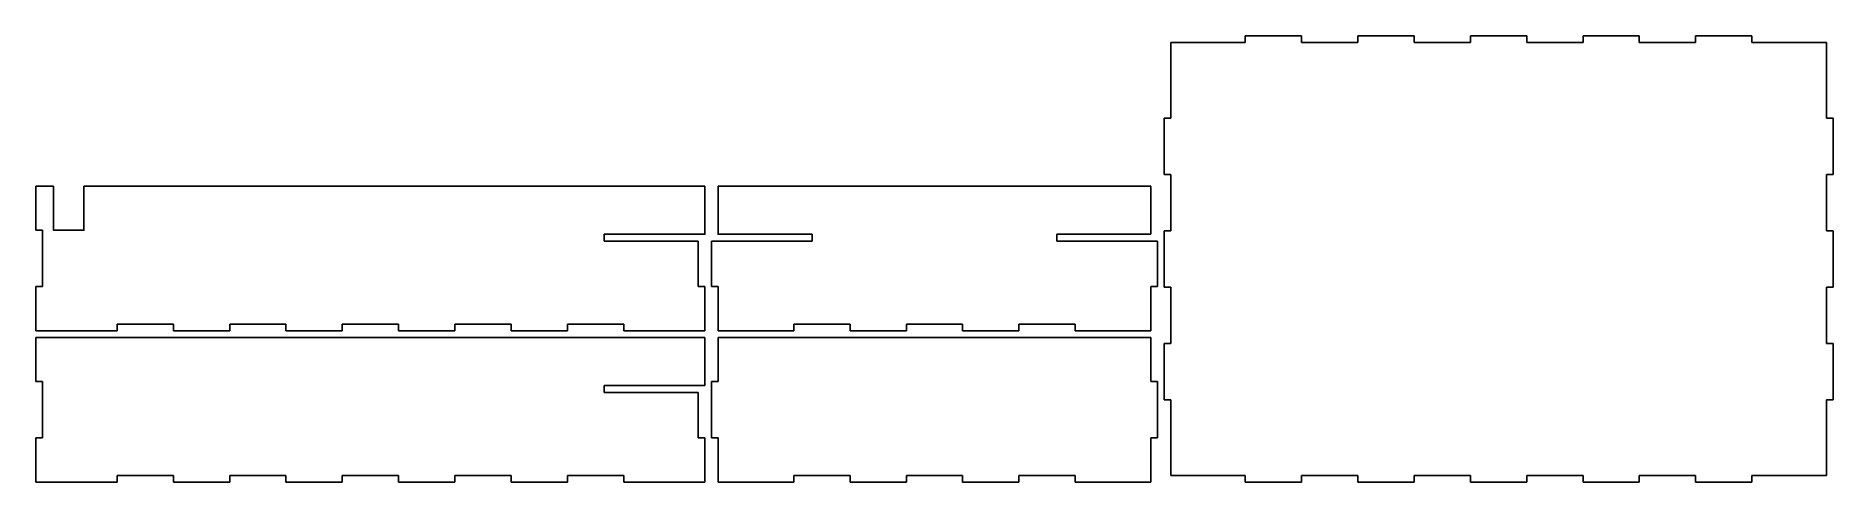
# Model space of a CAD drawing. Header units: millimetres. Extents: x 0 to 814, y 3 to 205.
import ezdxf

# ---------------------------------------------------------------- set-up
doc = ezdxf.new("R2010")
doc.units = ezdxf.units.MM
doc.header["$MEASUREMENT"] = 0
doc.layers.get('0').update_dxf_attribs({"linetype": 'CONTINUOUS'})
for name, color, linetype in [('back_outsideCutPath', 7, 'CONTINUOUS'), ('bottom_outsideCutPath', 7, 'CONTINUOUS'), ('front_outsideCutPath', 7, 'CONTINUOUS'), ('left_outsideCutPath', 7, 'CONTINUOUS'), ('right_outsideCutPath', 7, 'CONTINUOUS')]:
    doc.layers.add(name, color=color, linetype=linetype)

msp = doc.modelspace()

# ---------------------------------------------------------------- linework, layer by layer
at = {"linetype": 'Continuous'}
for p, q in [((0, 137), (5.05, 137)), ((257.4, 112), (257.4, 115.2)), ((257.4, 115.2), (300, 115.2)), ((351.6, 112), (351.6, 115.2)), ((505, 115.21), (462.4, 115.2, 3.2)), ((462.4, 112, 3.2), (462.4, 115.2, 3.2)), ((300, 112), (257.4, 112)), ((257.4, 112), (257.4, 112, 3)), ((309, 112), (306, 112)), ((462.4, 112), (462.4, 112, 3.2)), ((257.4, 43.5, 3.2), (257.4, 46.7, 3.2)), ((300, 43.5), (257.4, 43.5)), ((257.4, 43.5), (257.4, 43.5, 3.2))]:
    msp.add_line(p, q, dxfattribs=at)
for points in [[(8, 137), (8, 117), (21.7, 117), (21.7, 137)], [(309, 137), (309, 117), (309, 115.2), (351.6, 115.2)], [(505, 137), (505, 117), (505, 115.21)], [(303, 117), (303, 115.2), (300, 115.2)], [(505, 112), (508, 112), (462.4, 112)], [(303, 68.5), (303, 48.5), (303, 46.7)]]:
    msp.add_lwpolyline(points, dxfattribs=at)
msp.add_lwpolyline([(351.6, 112), (306, 112)], close=True, dxfattribs=at)
msp.add_polyline3d([(257.4, 46.7, 3.2), (300, 46.7, 0), (303, 46.7, 0)], dxfattribs=at)
at = {"layer": 'back_outsideCutPath'}
for p, q in [((0, 137), (0, 117)), ((8, 137), (0, 137)), ((303, 137), (21.7, 137)), ((303, 117), (303, 137)), ((0, 117), (3, 117)), ((3, 117), (3, 91.5)), ((300, 91.5), (300, 112)), ((3, 91.5), (0, 91.5)), ((0, 91.5), (0, 71.5)), ((303, 91.5), (300, 91.5)), ((303, 71.5), (303, 91.5)), ((36.75, 71.5), (36.75, 74.5)), ((36.75, 74.5), (62.25, 74.5)), ((62.25, 74.5), (62.25, 71.5)), ((87.75, 71.5), (87.75, 74.5)), ((87.75, 74.5), (113.25, 74.5)), ((113.25, 74.5), (113.25, 71.5)), ((138.75, 71.5), (138.75, 74.5)), ((138.75, 74.5), (164.25, 74.5)), ((164.25, 74.5), (164.25, 71.5)), ((189.75, 71.5), (189.75, 74.5)), ((189.75, 74.5), (215.25, 74.5)), ((215.25, 74.5), (215.25, 71.5)), ((240.75, 71.5), (240.75, 74.5)), ((240.75, 74.5), (266.25, 74.5)), ((266.25, 74.5), (266.25, 71.5)), ((0, 71.5), (36.75, 71.5)), ((62.25, 71.5), (87.75, 71.5)), ((113.25, 71.5), (138.75, 71.5)), ((164.25, 71.5), (189.75, 71.5)), ((215.25, 71.5), (240.75, 71.5)), ((266.25, 71.5), (291.75, 71.5)), ((291.75, 71.5), (303, 71.5))]:
    msp.add_line(p, q, dxfattribs=at)
at = {"layer": 'bottom_outsideCutPath'}
for p, q in [((573.25, 205), (547.75, 205)), ((547.75, 205), (547.75, 202)), ((573.25, 202), (573.25, 205)), ((624.25, 205), (598.75, 205)), ((598.75, 205), (598.75, 202)), ((624.25, 202), (624.25, 205)), ((675.25, 205), (649.75, 205)), ((649.75, 205), (649.75, 202)), ((675.25, 202), (675.25, 205)), ((726.25, 205), (700.75, 205)), ((700.75, 205), (700.75, 202)), ((726.25, 202), (726.25, 205)), ((777.25, 205), (751.75, 205)), ((751.75, 205), (751.75, 202)), ((777.25, 202), (777.25, 205)), ((514, 202), (514, 167.75)), ((522.25, 202), (514, 202)), ((547.75, 202), (522.25, 202)), ((598.75, 202), (573.25, 202)), ((649.75, 202), (624.25, 202)), ((700.75, 202), (675.25, 202)), ((751.75, 202), (726.25, 202)), ((811, 202), (777.25, 202)), ((811, 193.25), (811, 202)), ((811, 167.75), (811, 193.25)), ((514, 167.75), (511, 167.75)), ((511, 167.75), (511, 142.25)), ((814, 167.75), (811, 167.75)), ((814, 142.25), (814, 167.75)), ((511, 142.25), (514, 142.25)), ((514, 142.25), (514, 116.75)), ((811, 116.75), (811, 142.25)), ((811, 142.25), (814, 142.25)), ((514, 116.75), (511, 116.75)), ((511, 116.75), (511, 91.25)), ((814, 116.75), (811, 116.75)), ((814, 91.25), (814, 116.75)), ((511, 91.25), (514, 91.25)), ((514, 91.25), (514, 65.75)), ((811, 65.75), (811, 91.25)), ((811, 91.25), (814, 91.25)), ((514, 65.75), (511, 65.75)), ((511, 65.75), (511, 40.25)), ((814, 65.75), (811, 65.75)), ((814, 40.25), (814, 65.75)), ((511, 40.25), (514, 40.25)), ((514, 40.25), (514, 14.75)), ((811, 6), (811, 40.25)), ((811, 40.25), (814, 40.25)), ((514, 14.75), (514, 6)), ((514, 6), (547.75, 6)), ((547.75, 6), (547.75, 3)), ((547.75, 3), (573.25, 3)), ((573.25, 3), (573.25, 6)), ((573.25, 6), (598.75, 6)), ((598.75, 6), (598.75, 3)), ((598.75, 3), (624.25, 3)), ((624.25, 3), (624.25, 6)), ((624.25, 6), (649.75, 6)), ((649.75, 6), (649.75, 3)), ((649.75, 3), (675.25, 3)), ((675.25, 3), (675.25, 6)), ((675.25, 6), (700.75, 6)), ((700.75, 6), (700.75, 3)), ((700.75, 3), (726.25, 3)), ((726.25, 3), (726.25, 6)), ((726.25, 6), (751.75, 6)), ((751.75, 6), (751.75, 3)), ((751.75, 3), (777.25, 3)), ((777.25, 3), (777.25, 6)), ((777.25, 6), (802.75, 6)), ((802.75, 6), (811, 6))]:
    msp.add_line(p, q, dxfattribs=at)
at = {"layer": 'front_outsideCutPath'}
for p, q in [((0, 68.5), (0, 48.5)), ((303, 68.5), (0, 68.5)), ((0, 48.5), (3, 48.5)), ((3, 48.5), (3, 23)), ((300, 23), (300, 43.5)), ((3, 23), (0, 23)), ((0, 23), (0, 3)), ((303, 23), (300, 23)), ((303, 3), (303, 23)), ((0, 3), (36.75, 3)), ((36.75, 3), (36.75, 6)), ((36.75, 6), (62.25, 6)), ((62.25, 6), (62.25, 3)), ((62.25, 3), (87.75, 3)), ((87.75, 3), (87.75, 6)), ((87.75, 6), (113.25, 6)), ((113.25, 6), (113.25, 3)), ((113.25, 3), (138.75, 3)), ((138.75, 3), (138.75, 6)), ((138.75, 6), (164.25, 6)), ((164.25, 6), (164.25, 3)), ((164.25, 3), (189.75, 3)), ((189.75, 3), (189.75, 6)), ((189.75, 6), (215.25, 6)), ((215.25, 6), (215.25, 3)), ((215.25, 3), (240.75, 3)), ((240.75, 3), (240.75, 6)), ((240.75, 6), (266.25, 6)), ((266.25, 6), (266.25, 3)), ((266.25, 3), (291.75, 3)), ((291.75, 3), (303, 3))]:
    msp.add_line(p, q, dxfattribs=at)
at = {"layer": 'left_outsideCutPath'}
for p, q in [((309, 68.5), (309, 48.5)), ((505, 68.5), (309, 68.5)), ((505, 48.5), (505, 68.5)), ((508, 48.5), (505, 48.5)), ((508, 23), (508, 48.5)), ((306, 23), (309, 23)), ((309, 23), (309, 3)), ((505, 3), (505, 23)), ((505, 23), (508, 23)), ((309, 3), (343.25, 3)), ((343.25, 3), (343.25, 6)), ((343.25, 6), (368.75, 6)), ((368.75, 6), (368.75, 3)), ((368.75, 3), (394.25, 3)), ((394.25, 3), (394.25, 6)), ((394.25, 6), (419.75, 6)), ((419.75, 6), (419.75, 3)), ((419.75, 3), (445.25, 3)), ((445.25, 3), (445.25, 6)), ((445.25, 6), (470.75, 6)), ((470.75, 6), (470.75, 3)), ((470.75, 3), (496.25, 3)), ((496.25, 3), (505, 3))]:
    msp.add_line(p, q, dxfattribs=at)
msp.add_lwpolyline([(309, 48.5), (306, 48.5), (306, 23)], dxfattribs=at)
at = {"layer": 'right_outsideCutPath'}
for p, q in [((505, 137), (309, 137)), ((306, 112), (306, 91.5)), ((508, 91.5), (508, 112)), ((306, 91.5), (309, 91.5)), ((309, 91.5), (309, 71.5)), ((505, 71.5), (505, 91.5)), ((505, 91.5), (508, 91.5)), ((343.25, 71.5), (343.25, 74.5)), ((343.25, 74.5), (368.75, 74.5)), ((368.75, 74.5), (368.75, 71.5)), ((394.25, 71.5), (394.25, 74.5)), ((394.25, 74.5), (419.75, 74.5)), ((419.75, 74.5), (419.75, 71.5)), ((445.25, 71.5), (445.25, 74.5)), ((445.25, 74.5), (470.75, 74.5)), ((470.75, 74.5), (470.75, 71.5)), ((309, 71.5), (343.25, 71.5)), ((368.75, 71.5), (394.25, 71.5)), ((419.75, 71.5), (445.25, 71.5)), ((470.75, 71.5), (496.25, 71.5)), ((496.25, 71.5), (505, 71.5))]:
    msp.add_line(p, q, dxfattribs=at)

doc.saveas('drawing.dxf')
